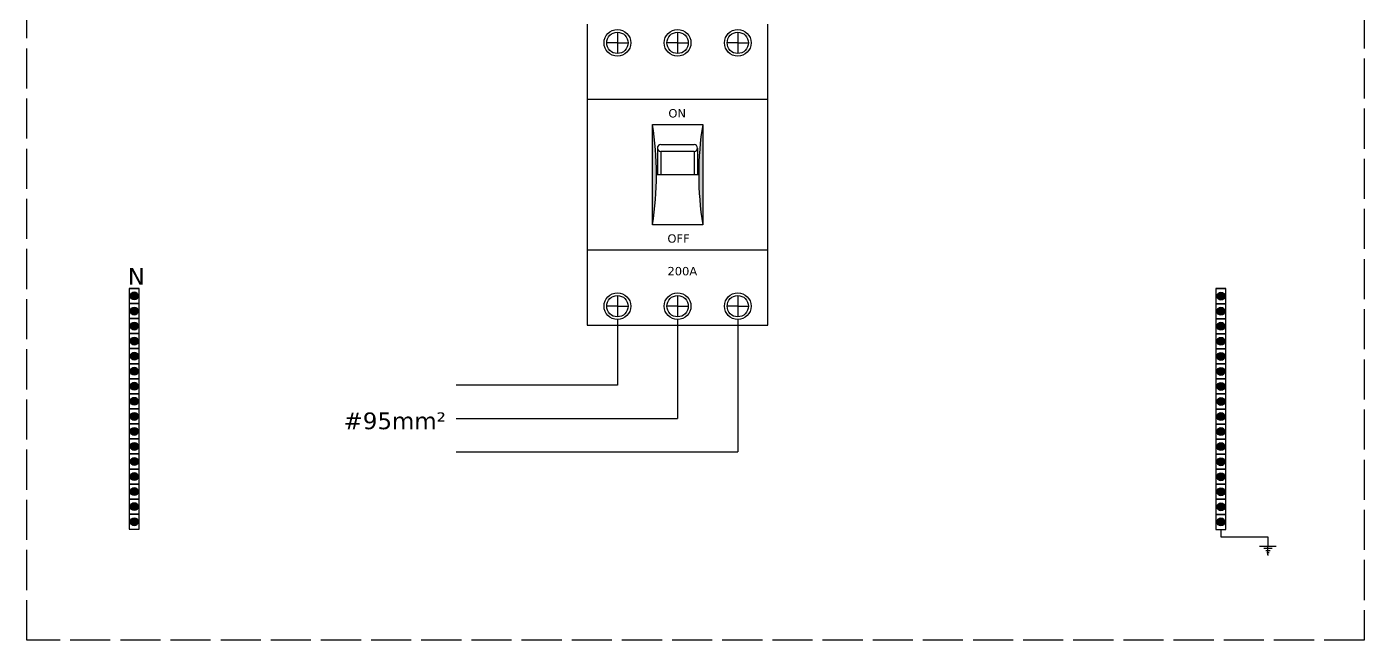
# Model space of a CAD drawing. Header units: millimetres. Extents: x 664 to 1616, y 83 to 878.
# Drawn here: x 1215.9 to 1615.9, y 83.3 to 266.7 of the extents above; entities that cross this region are included whole.
import ezdxf

# ---------------------------------------------------------------- set-up
doc = ezdxf.new("R2010")
doc.units = ezdxf.units.MM
doc.linetypes.add('ACAD_ISO02W100', pattern=[15, 12, -3])
doc.styles.get("Standard").update_dxf_attribs({"font": 'verdana.TTF'})

msp = doc.modelspace()

# ---------------------------------------------------------------- hatches: boundary and pattern name
for points in [[(1403.04, 237.53), (1403.04, 207.53, 0.078466)], [(1418.04, 237.53, 0.078466), (1418.04, 207.53)]]:
    msp.add_hatch(color=256).paths.add_polyline_path(points)
h = msp.add_hatch(color=4)
h.paths.add_polyline_path([(1247.86, 187.39, 0.36549), (1246.87, 186.21, 0.36549), (1247.86, 185.04)])
h.paths.add_polyline_path([(1249.24, 186.21, 0.36549), (1248.26, 187.39), (1248.26, 185.04, 0.36549)])
h = msp.add_hatch(color=3)
h.paths.add_polyline_path([(1572.82, 187.32, 0.36549), (1571.83, 186.15, 0.36549), (1572.82, 184.98)])
h.paths.add_polyline_path([(1574.21, 186.15, 0.36549), (1573.22, 187.32), (1573.22, 184.98, 0.36549)])
h = msp.add_hatch(color=4)
h.paths.add_polyline_path([(1247.86, 182.89, 0.36549), (1246.87, 181.71, 0.36549), (1247.86, 180.54)])
h.paths.add_polyline_path([(1249.24, 181.71, 0.36549), (1248.26, 182.89), (1248.26, 180.54, 0.36549)])
h = msp.add_hatch(color=3)
h.paths.add_polyline_path([(1572.82, 182.82, 0.36549), (1571.83, 181.65, 0.36549), (1572.82, 180.48)])
h.paths.add_polyline_path([(1574.21, 181.65, 0.36549), (1573.22, 182.82), (1573.22, 180.48, 0.36549)])
h = msp.add_hatch(color=4)
h.paths.add_polyline_path([(1247.86, 178.39, 0.36549), (1246.87, 177.21, 0.36549), (1247.86, 176.04)])
h.paths.add_polyline_path([(1249.24, 177.21, 0.36549), (1248.26, 178.39), (1248.26, 176.04, 0.36549)])
h = msp.add_hatch(color=3)
h.paths.add_polyline_path([(1572.82, 178.32, 0.36549), (1571.83, 177.15, 0.36549), (1572.82, 175.98)])
h.paths.add_polyline_path([(1574.21, 177.15, 0.36549), (1573.22, 178.32), (1573.22, 175.98, 0.36549)])
h = msp.add_hatch(color=4)
h.paths.add_polyline_path([(1247.86, 173.89, 0.36549), (1246.87, 172.71, 0.36549), (1247.86, 171.54)])
h.paths.add_polyline_path([(1249.24, 172.71, 0.36549), (1248.26, 173.89), (1248.26, 171.54, 0.36549)])
h = msp.add_hatch(color=3)
h.paths.add_polyline_path([(1572.82, 173.82, 0.36549), (1571.83, 172.65, 0.36549), (1572.82, 171.48)])
h.paths.add_polyline_path([(1574.21, 172.65, 0.36549), (1573.22, 173.82), (1573.22, 171.48, 0.36549)])
h = msp.add_hatch(color=4)
h.paths.add_polyline_path([(1247.86, 169.39, 0.36549), (1246.87, 168.21, 0.36549), (1247.86, 167.04)])
h.paths.add_polyline_path([(1249.24, 168.21, 0.36549), (1248.26, 169.39), (1248.26, 167.04, 0.36549)])
h = msp.add_hatch(color=3)
h.paths.add_polyline_path([(1572.82, 169.32, 0.36549), (1571.83, 168.15, 0.36549), (1572.82, 166.98)])
h.paths.add_polyline_path([(1574.21, 168.15, 0.36549), (1573.22, 169.32), (1573.22, 166.98, 0.36549)])
h = msp.add_hatch(color=4)
h.paths.add_polyline_path([(1247.86, 164.89, 0.36549), (1246.87, 163.71, 0.36549), (1247.86, 162.54)])
h.paths.add_polyline_path([(1249.24, 163.71, 0.36549), (1248.26, 164.89), (1248.26, 162.54, 0.36549)])
h = msp.add_hatch(color=3)
h.paths.add_polyline_path([(1572.82, 164.82, 0.36549), (1571.83, 163.65, 0.36549), (1572.82, 162.48)])
h.paths.add_polyline_path([(1574.21, 163.65, 0.36549), (1573.22, 164.82), (1573.22, 162.48, 0.36549)])
h = msp.add_hatch(color=4)
h.paths.add_polyline_path([(1247.86, 160.39, 0.36549), (1246.87, 159.21, 0.36549), (1247.86, 158.04)])
h.paths.add_polyline_path([(1249.24, 159.21, 0.36549), (1248.26, 160.39), (1248.26, 158.04, 0.36549)])
h = msp.add_hatch(color=3)
h.paths.add_polyline_path([(1572.82, 160.32, 0.36549), (1571.83, 159.15, 0.36549), (1572.82, 157.98)])
h.paths.add_polyline_path([(1574.21, 159.15, 0.36549), (1573.22, 160.32), (1573.22, 157.98, 0.36549)])
h = msp.add_hatch(color=4)
h.paths.add_polyline_path([(1247.86, 155.89, 0.36549), (1246.87, 154.71, 0.36549), (1247.86, 153.54)])
h.paths.add_polyline_path([(1249.24, 154.71, 0.36549), (1248.26, 155.89), (1248.26, 153.54, 0.36549)])
h = msp.add_hatch(color=3)
h.paths.add_polyline_path([(1572.82, 155.82, 0.36549), (1571.83, 154.65, 0.36549), (1572.82, 153.48)])
h.paths.add_polyline_path([(1574.21, 154.65, 0.36549), (1573.22, 155.82), (1573.22, 153.48, 0.36549)])
h = msp.add_hatch(color=4)
h.paths.add_polyline_path([(1247.86, 151.39, 0.36549), (1246.87, 150.21, 0.36549), (1247.86, 149.04)])
h.paths.add_polyline_path([(1249.24, 150.21, 0.36549), (1248.26, 151.39), (1248.26, 149.04, 0.36549)])
h = msp.add_hatch(color=3)
h.paths.add_polyline_path([(1572.82, 151.32, 0.36549), (1571.83, 150.15, 0.36549), (1572.82, 148.98)])
h.paths.add_polyline_path([(1574.21, 150.15, 0.36549), (1573.22, 151.32), (1573.22, 148.98, 0.36549)])
h = msp.add_hatch(color=4)
h.paths.add_polyline_path([(1247.86, 146.89, 0.36549), (1246.87, 145.71, 0.36549), (1247.86, 144.54)])
h.paths.add_polyline_path([(1249.24, 145.71, 0.36549), (1248.26, 146.89), (1248.26, 144.54, 0.36549)])
h = msp.add_hatch(color=3)
h.paths.add_polyline_path([(1572.82, 146.82, 0.36549), (1571.83, 145.65, 0.36549), (1572.82, 144.48)])
h.paths.add_polyline_path([(1574.21, 145.65, 0.36549), (1573.22, 146.82), (1573.22, 144.48, 0.36549)])
h = msp.add_hatch(color=4)
h.paths.add_polyline_path([(1247.86, 142.39, 0.36549), (1246.87, 141.21, 0.36549), (1247.86, 140.04)])
h.paths.add_polyline_path([(1249.24, 141.21, 0.36549), (1248.26, 142.39), (1248.26, 140.04, 0.36549)])
h = msp.add_hatch(color=3)
h.paths.add_polyline_path([(1572.82, 142.32, 0.36549), (1571.83, 141.15, 0.36549), (1572.82, 139.98)])
h.paths.add_polyline_path([(1574.21, 141.15, 0.36549), (1573.22, 142.32), (1573.22, 139.98, 0.36549)])
h = msp.add_hatch(color=4)
h.paths.add_polyline_path([(1247.86, 137.89, 0.36549), (1246.87, 136.71, 0.36549), (1247.86, 135.54)])
h.paths.add_polyline_path([(1249.24, 136.71, 0.36549), (1248.26, 137.89), (1248.26, 135.54, 0.36549)])
h = msp.add_hatch(color=3)
h.paths.add_polyline_path([(1572.82, 137.82, 0.36549), (1571.83, 136.65, 0.36549), (1572.82, 135.48)])
h.paths.add_polyline_path([(1574.21, 136.65, 0.36549), (1573.22, 137.82), (1573.22, 135.48, 0.36549)])
h = msp.add_hatch(color=4)
h.paths.add_polyline_path([(1247.86, 133.39, 0.36549), (1246.87, 132.21, 0.36549), (1247.86, 131.04)])
h.paths.add_polyline_path([(1249.24, 132.21, 0.36549), (1248.26, 133.39), (1248.26, 131.04, 0.36549)])
h = msp.add_hatch(color=3)
h.paths.add_polyline_path([(1572.82, 133.32, 0.36549), (1571.83, 132.15, 0.36549), (1572.82, 130.98)])
h.paths.add_polyline_path([(1574.21, 132.15, 0.36549), (1573.22, 133.32), (1573.22, 130.98, 0.36549)])
h = msp.add_hatch(color=4)
h.paths.add_polyline_path([(1247.86, 128.89, 0.36549), (1246.87, 127.71, 0.36549), (1247.86, 126.54)])
h.paths.add_polyline_path([(1249.24, 127.71, 0.36549), (1248.26, 128.89), (1248.26, 126.54, 0.36549)])
h = msp.add_hatch(color=3)
h.paths.add_polyline_path([(1572.82, 128.82, 0.36549), (1571.83, 127.65, 0.36549), (1572.82, 126.48)])
h.paths.add_polyline_path([(1574.21, 127.65, 0.36549), (1573.22, 128.82), (1573.22, 126.48, 0.36549)])
h = msp.add_hatch(color=4)
h.paths.add_polyline_path([(1247.86, 124.39, 0.36549), (1246.87, 123.21, 0.36549), (1247.86, 122.04)])
h.paths.add_polyline_path([(1249.24, 123.21, 0.36549), (1248.26, 124.39), (1248.26, 122.04, 0.36549)])
h = msp.add_hatch(color=3)
h.paths.add_polyline_path([(1572.82, 124.32, 0.36549), (1571.83, 123.15, 0.36549), (1572.82, 121.98)])
h.paths.add_polyline_path([(1574.21, 123.15, 0.36549), (1573.22, 124.32), (1573.22, 121.98, 0.36549)])
h = msp.add_hatch(color=4)
h.paths.add_polyline_path([(1247.86, 119.89, 0.36549), (1246.87, 118.71, 0.36549), (1247.86, 117.54)])
h.paths.add_polyline_path([(1249.24, 118.71, 0.36549), (1248.26, 119.89), (1248.26, 117.54, 0.36549)])
h = msp.add_hatch(color=3)
h.paths.add_polyline_path([(1572.82, 119.82, 0.36549), (1571.83, 118.65, 0.36549), (1572.82, 117.48)])
h.paths.add_polyline_path([(1574.21, 118.65, 0.36549), (1573.22, 119.82), (1573.22, 117.48, 0.36549)])

# ---------------------------------------------------------------- linework, layer by layer
at = {"color": 3, "linetype": 'ACAD_ISO02W100'}
for p, q in [((1215.89, 83.26), (1215.89, 527.26)), ((1615.89, 527.26), (1615.89, 83.26)), ((1615.89, 83.26), (1215.89, 83.26))]:
    msp.add_line(p, q, dxfattribs=at)
for p, q in [((1383.54, 267.53), (1383.54, 177.53)), ((1392.54, 265.1), (1392.54, 261.91)), ((1410.54, 265.1), (1410.54, 261.91)), ((1428.54, 265.1), (1428.54, 261.91)), ((1437.54, 177.53), (1437.54, 267.53)), ((1392.54, 261.91), (1389.35, 261.91)), ((1392.54, 261.91), (1392.54, 258.72)), ((1392.54, 261.91), (1395.73, 261.91)), ((1410.54, 261.91), (1407.35, 261.91)), ((1410.54, 261.91), (1410.54, 258.72)), ((1410.54, 261.91), (1413.73, 261.91)), ((1428.54, 261.91), (1425.35, 261.91)), ((1428.54, 261.91), (1428.54, 258.72)), ((1428.54, 261.91), (1431.73, 261.91)), ((1383.54, 245.03), (1419.54, 245.03)), ((1401.54, 245.03), (1437.54, 245.03)), ((1403.04, 237.53), (1418.04, 237.53)), ((1403.04, 207.53), (1403.04, 237.53)), ((1418.04, 237.53), (1418.04, 207.53)), ((1404.5, 230.46), (1404.5, 222.53)), ((1405.5, 231.46), (1415.5, 231.46)), ((1415.5, 229.46), (1405.5, 229.46)), ((1405.5, 229.46), (1405.5, 222.53)), ((1415.54, 229.46), (1415.54, 222.53)), ((1416.5, 230.46), (1416.5, 222.53)), ((1404.22, 222.53), (1416.86, 222.53)), ((1418.04, 207.53), (1403.04, 207.53)), ((1383.54, 200.03), (1419.54, 200.03)), ((1401.54, 200.03), (1437.54, 200.03)), ((1392.54, 186.35), (1392.54, 183.16)), ((1410.54, 186.35), (1410.54, 183.16)), ((1428.54, 186.35), (1428.54, 183.16)), ((1392.54, 183.16), (1389.35, 183.16)), ((1392.54, 183.16), (1392.54, 179.97)), ((1392.54, 183.16), (1395.73, 183.16)), ((1410.54, 183.16), (1407.35, 183.16)), ((1410.54, 183.16), (1410.54, 179.97)), ((1410.54, 183.16), (1413.73, 183.16)), ((1428.54, 183.16), (1425.35, 183.16)), ((1428.54, 183.16), (1428.54, 179.97)), ((1428.54, 183.16), (1431.73, 183.16)), ((1383.54, 177.53), (1437.54, 177.53))]:
    msp.add_line(p, q)
at = {"color": 4}
for p, q in [((1249.56, 188.46), (1246.56, 188.46)), ((1246.56, 188.46), (1246.56, 183.96)), ((1246.56, 188.46), (1249.56, 188.46)), ((1249.56, 183.96), (1249.56, 188.46)), ((1247.86, 185.04), (1247.86, 187.39)), ((1248.26, 185.04), (1248.26, 187.39)), ((1249.56, 183.96), (1246.56, 183.96)), ((1246.56, 183.96), (1246.56, 179.46)), ((1246.56, 183.96), (1249.56, 183.96)), ((1247.86, 180.54), (1247.86, 182.89)), ((1248.26, 180.54), (1248.26, 182.89)), ((1249.56, 179.46), (1249.56, 183.96)), ((1249.56, 179.46), (1246.56, 179.46)), ((1246.56, 179.46), (1246.56, 174.96)), ((1246.56, 179.46), (1249.56, 179.46)), ((1247.86, 176.04), (1247.86, 178.39)), ((1248.26, 176.04), (1248.26, 178.39)), ((1249.56, 174.96), (1249.56, 179.46)), ((1249.56, 174.96), (1246.56, 174.96)), ((1246.56, 174.96), (1246.56, 170.46)), ((1246.56, 174.96), (1249.56, 174.96)), ((1247.86, 171.54), (1247.86, 173.89)), ((1248.26, 171.54), (1248.26, 173.89)), ((1249.56, 170.46), (1249.56, 174.96)), ((1249.56, 170.46), (1246.56, 170.46)), ((1246.56, 170.46), (1246.56, 165.96)), ((1246.56, 170.46), (1249.56, 170.46)), ((1247.86, 167.04), (1247.86, 169.39)), ((1248.26, 167.04), (1248.26, 169.39)), ((1249.56, 165.96), (1249.56, 170.46)), ((1249.56, 165.96), (1246.56, 165.96)), ((1246.56, 165.96), (1246.56, 161.46)), ((1246.56, 165.96), (1249.56, 165.96)), ((1247.86, 162.54), (1247.86, 164.89)), ((1248.26, 162.54), (1248.26, 164.89)), ((1249.56, 161.46), (1249.56, 165.96)), ((1249.56, 161.46), (1246.56, 161.46)), ((1246.56, 161.46), (1246.56, 156.96)), ((1246.56, 161.46), (1249.56, 161.46)), ((1247.86, 158.04), (1247.86, 160.39)), ((1248.26, 158.04), (1248.26, 160.39)), ((1249.56, 156.96), (1249.56, 161.46)), ((1249.56, 156.96), (1246.56, 156.96)), ((1246.56, 156.96), (1246.56, 152.46)), ((1246.56, 156.96), (1249.56, 156.96)), ((1249.56, 152.46), (1249.56, 156.96)), ((1249.56, 152.46), (1246.56, 152.46)), ((1246.56, 152.46), (1246.56, 147.96)), ((1246.56, 152.46), (1249.56, 152.46)), ((1247.86, 153.54), (1247.86, 155.89)), ((1248.26, 153.54), (1248.26, 155.89)), ((1249.56, 147.96), (1249.56, 152.46)), ((1247.86, 149.04), (1247.86, 151.39)), ((1248.26, 149.04), (1248.26, 151.39)), ((1249.56, 147.96), (1246.56, 147.96)), ((1246.56, 147.96), (1246.56, 143.46)), ((1246.56, 147.96), (1249.56, 147.96)), ((1247.86, 144.54), (1247.86, 146.89)), ((1248.26, 144.54), (1248.26, 146.89)), ((1249.56, 143.46), (1249.56, 147.96)), ((1249.56, 143.46), (1246.56, 143.46)), ((1246.56, 143.46), (1246.56, 138.96)), ((1246.56, 143.46), (1249.56, 143.46)), ((1247.86, 140.04), (1247.86, 142.39)), ((1248.26, 140.04), (1248.26, 142.39)), ((1249.56, 138.96), (1249.56, 143.46)), ((1249.56, 138.96), (1246.56, 138.96)), ((1246.56, 138.96), (1246.56, 134.46)), ((1246.56, 138.96), (1249.56, 138.96)), ((1247.86, 135.54), (1247.86, 137.89)), ((1248.26, 135.54), (1248.26, 137.89)), ((1249.56, 134.46), (1249.56, 138.96)), ((1249.56, 134.46), (1246.56, 134.46)), ((1246.56, 134.46), (1246.56, 129.96)), ((1246.56, 134.46), (1249.56, 134.46)), ((1247.86, 131.04), (1247.86, 133.39)), ((1248.26, 131.04), (1248.26, 133.39)), ((1249.56, 129.96), (1249.56, 134.46)), ((1249.56, 129.96), (1246.56, 129.96)), ((1246.56, 129.96), (1246.56, 125.46)), ((1246.56, 129.96), (1249.56, 129.96)), ((1247.86, 126.54), (1247.86, 128.89)), ((1248.26, 126.54), (1248.26, 128.89)), ((1249.56, 125.46), (1249.56, 129.96)), ((1249.56, 125.46), (1246.56, 125.46)), ((1246.56, 125.46), (1246.56, 120.96)), ((1246.56, 125.46), (1249.56, 125.46)), ((1247.86, 122.04), (1247.86, 124.39)), ((1248.26, 122.04), (1248.26, 124.39)), ((1249.56, 120.96), (1249.56, 125.46)), ((1249.56, 120.96), (1246.56, 120.96)), ((1246.56, 120.96), (1246.56, 116.46)), ((1246.56, 120.96), (1249.56, 120.96)), ((1249.56, 116.46), (1249.56, 120.96)), ((1246.56, 116.46), (1249.56, 116.46)), ((1247.86, 117.54), (1247.86, 119.89)), ((1248.26, 117.54), (1248.26, 119.89))]:
    msp.add_line(p, q, dxfattribs=at)
at = {"color": 3}
for p, q in [((1574.52, 188.4), (1571.52, 188.4)), ((1571.52, 188.4), (1571.52, 183.9)), ((1571.52, 188.4), (1574.52, 188.4)), ((1574.52, 183.9), (1574.52, 188.4)), ((1572.82, 184.98), (1572.82, 187.32)), ((1573.22, 184.98), (1573.22, 187.32)), ((1574.52, 183.9), (1571.52, 183.9)), ((1571.52, 183.9), (1571.52, 179.4)), ((1571.52, 183.9), (1574.52, 183.9)), ((1572.82, 180.48), (1572.82, 182.82)), ((1573.22, 180.48), (1573.22, 182.82)), ((1574.52, 179.4), (1574.52, 183.9)), ((1574.52, 179.4), (1571.52, 179.4)), ((1571.52, 179.4), (1571.52, 174.9)), ((1571.52, 179.4), (1574.52, 179.4)), ((1572.82, 175.98), (1572.82, 178.32)), ((1573.22, 175.98), (1573.22, 178.32)), ((1574.52, 174.9), (1574.52, 179.4)), ((1574.52, 174.9), (1571.52, 174.9)), ((1571.52, 174.9), (1571.52, 170.4)), ((1571.52, 174.9), (1574.52, 174.9)), ((1572.82, 171.48), (1572.82, 173.82)), ((1573.22, 171.48), (1573.22, 173.82)), ((1574.52, 170.4), (1574.52, 174.9)), ((1574.52, 170.4), (1571.52, 170.4)), ((1571.52, 170.4), (1571.52, 165.9)), ((1571.52, 170.4), (1574.52, 170.4)), ((1572.82, 166.98), (1572.82, 169.32)), ((1573.22, 166.98), (1573.22, 169.32)), ((1574.52, 165.9), (1574.52, 170.4)), ((1574.52, 165.9), (1571.52, 165.9)), ((1571.52, 165.9), (1571.52, 161.4)), ((1571.52, 165.9), (1574.52, 165.9)), ((1572.82, 162.48), (1572.82, 164.82)), ((1573.22, 162.48), (1573.22, 164.82)), ((1574.52, 161.4), (1574.52, 165.9)), ((1574.52, 161.4), (1571.52, 161.4)), ((1571.52, 161.4), (1571.52, 156.9)), ((1571.52, 161.4), (1574.52, 161.4)), ((1572.82, 157.98), (1572.82, 160.32)), ((1573.22, 157.98), (1573.22, 160.32)), ((1574.52, 156.9), (1574.52, 161.4)), ((1574.52, 156.9), (1571.52, 156.9)), ((1571.52, 156.9), (1571.52, 152.4)), ((1571.52, 156.9), (1574.52, 156.9)), ((1574.52, 152.4), (1574.52, 156.9)), ((1574.52, 152.4), (1571.52, 152.4)), ((1571.52, 152.4), (1571.52, 147.9)), ((1571.52, 152.4), (1574.52, 152.4)), ((1572.82, 153.48), (1572.82, 155.82)), ((1573.22, 153.48), (1573.22, 155.82)), ((1574.52, 147.9), (1574.52, 152.4)), ((1572.82, 148.98), (1572.82, 151.32)), ((1573.22, 148.98), (1573.22, 151.32)), ((1574.52, 147.9), (1571.52, 147.9)), ((1571.52, 147.9), (1571.52, 143.4)), ((1571.52, 147.9), (1574.52, 147.9)), ((1572.82, 144.48), (1572.82, 146.82)), ((1573.22, 144.48), (1573.22, 146.82)), ((1574.52, 143.4), (1574.52, 147.9)), ((1574.52, 143.4), (1571.52, 143.4)), ((1571.52, 143.4), (1571.52, 138.9)), ((1571.52, 143.4), (1574.52, 143.4)), ((1572.82, 139.98), (1572.82, 142.32)), ((1573.22, 139.98), (1573.22, 142.32)), ((1574.52, 138.9), (1574.52, 143.4)), ((1574.52, 138.9), (1571.52, 138.9)), ((1571.52, 138.9), (1571.52, 134.4)), ((1571.52, 138.9), (1574.52, 138.9)), ((1572.82, 135.48), (1572.82, 137.82)), ((1573.22, 135.48), (1573.22, 137.82)), ((1574.52, 134.4), (1574.52, 138.9)), ((1574.52, 134.4), (1571.52, 134.4)), ((1571.52, 134.4), (1571.52, 129.9)), ((1571.52, 134.4), (1574.52, 134.4)), ((1572.82, 130.98), (1572.82, 133.32)), ((1573.22, 130.98), (1573.22, 133.32)), ((1574.52, 129.9), (1574.52, 134.4)), ((1574.52, 129.9), (1571.52, 129.9)), ((1571.52, 129.9), (1571.52, 125.4)), ((1571.52, 129.9), (1574.52, 129.9)), ((1572.82, 126.48), (1572.82, 128.82)), ((1573.22, 126.48), (1573.22, 128.82)), ((1574.52, 125.4), (1574.52, 129.9)), ((1574.52, 125.4), (1571.52, 125.4)), ((1571.52, 125.4), (1571.52, 120.9)), ((1571.52, 125.4), (1574.52, 125.4)), ((1572.82, 121.98), (1572.82, 124.32)), ((1573.22, 121.98), (1573.22, 124.32)), ((1574.52, 120.9), (1574.52, 125.4)), ((1574.52, 120.9), (1571.52, 120.9)), ((1571.52, 120.9), (1571.52, 116.4)), ((1571.52, 120.9), (1574.52, 120.9)), ((1574.52, 116.4), (1574.52, 120.9)), ((1571.52, 116.4), (1574.52, 116.4)), ((1572.82, 117.48), (1572.82, 119.82)), ((1573.02, 116.4), (1573.02, 114.2)), ((1573.22, 117.48), (1573.22, 119.82)), ((1573.02, 114.2), (1587.1, 114.2)), ((1587.1, 114.2), (1587.1, 111.35)), ((1584.6, 111.35), (1589.6, 111.35)), ((1585.85, 110.79), (1588.35, 110.79)), ((1586.47, 110.1), (1587.72, 110.1)), ((1586.78, 109.48), (1587.41, 109.48)), ((1586.94, 108.85), (1587.25, 108.85)), ((1587.1, 108.85), (1587.1, 111.35))]:
    msp.add_line(p, q, dxfattribs=at)
at = {"color": 1, "lineweight": 30}
for p, q in [((1392.54, 179.16), (1392.54, 159.56)), ((1410.54, 179.16), (1410.54, 149.56)), ((1428.54, 179.16), (1428.54, 139.56)), ((1392.54, 159.56), (1344.27, 159.56)), ((1344.27, 149.56), (1410.54, 149.56)), ((1344.27, 139.56), (1428.54, 139.56))]:
    msp.add_line(p, q, dxfattribs=at)
for centre, radius in [((1392.54, 261.91), 4), ((1392.54, 261.91), 3.19), ((1410.54, 261.91), 4), ((1410.54, 261.91), 3.19), ((1428.54, 261.91), 4), ((1428.54, 261.91), 3.19), ((1392.54, 183.16), 4), ((1392.54, 183.16), 3.19), ((1410.54, 183.16), 4), ((1410.54, 183.16), 3.19), ((1428.54, 183.16), 4), ((1428.54, 183.16), 3.19)]:
    msp.add_circle(centre, radius)
at = {"color": 4}
for centre in [(1248.06, 186.21), (1248.06, 181.71), (1248.06, 177.21), (1248.06, 172.71), (1248.06, 168.21), (1248.06, 163.71), (1248.06, 159.21), (1248.06, 154.71), (1248.06, 150.21), (1248.06, 145.71), (1248.06, 141.21), (1248.06, 136.71), (1248.06, 132.21), (1248.06, 127.71), (1248.06, 123.21), (1248.06, 118.71)]:
    msp.add_circle(centre, 1.19, dxfattribs=at)
at = {"color": 3}
for centre in [(1573.02, 186.15), (1573.02, 181.65), (1573.02, 177.15), (1573.02, 172.65), (1573.02, 168.15), (1573.02, 163.65), (1573.02, 159.15), (1573.02, 154.65), (1573.02, 150.15), (1573.02, 145.65), (1573.02, 141.15), (1573.02, 136.65), (1573.02, 132.15), (1573.02, 127.65), (1573.02, 123.15), (1573.02, 118.65)]:
    msp.add_circle(centre, 1.19, dxfattribs=at)
for centre, radius, start, end in [((1308.04, 222.53), 96.17, 351.0269, 8.9731), ((1513.03, 222.53), 96.17, 171.0269, 188.9731), ((1405.5, 230.46), 1, 90, 270), ((1415.5, 230.46), 1, 270, 90)]:
    msp.add_arc(centre, radius, start, end)

# ---------------------------------------------------------------- texts
at = {"color": 3, "insert": (1407.79, 242.09), "char_height": 2.5, "width": 6.8758, "attachment_point": 1}
msp.add_mtext('{\\fVerdana|b0|i0|c0|p34;ON}', dxfattribs=at)
at = {"color": 1, "insert": (1407.51, 204.65), "char_height": 2.5, "width": 6.8758, "attachment_point": 1}
msp.add_mtext('{\\fVerdana|b0|i0|c0|p34;OFF}', dxfattribs=at)
at = {"attachment_point": 1}
for s, insert, char_height, width in [('{\\fVerdana|b0|i0|c0|p34;N}', (1246.12, 194.53), 4.95, 4.2881), ('{\\fVerdana|b0|i0|c0|p34;200A}', (1407.51, 194.89), 2.5, 6.8758), ('{\\fVerdana|b0|i0|c0|p34;#95mm²}', (1310.65, 151.37), 5, 37.4767)]:
    msp.add_mtext(s, dxfattribs=dict(at, insert=insert, char_height=char_height, width=width))

doc.saveas('drawing.dxf')
